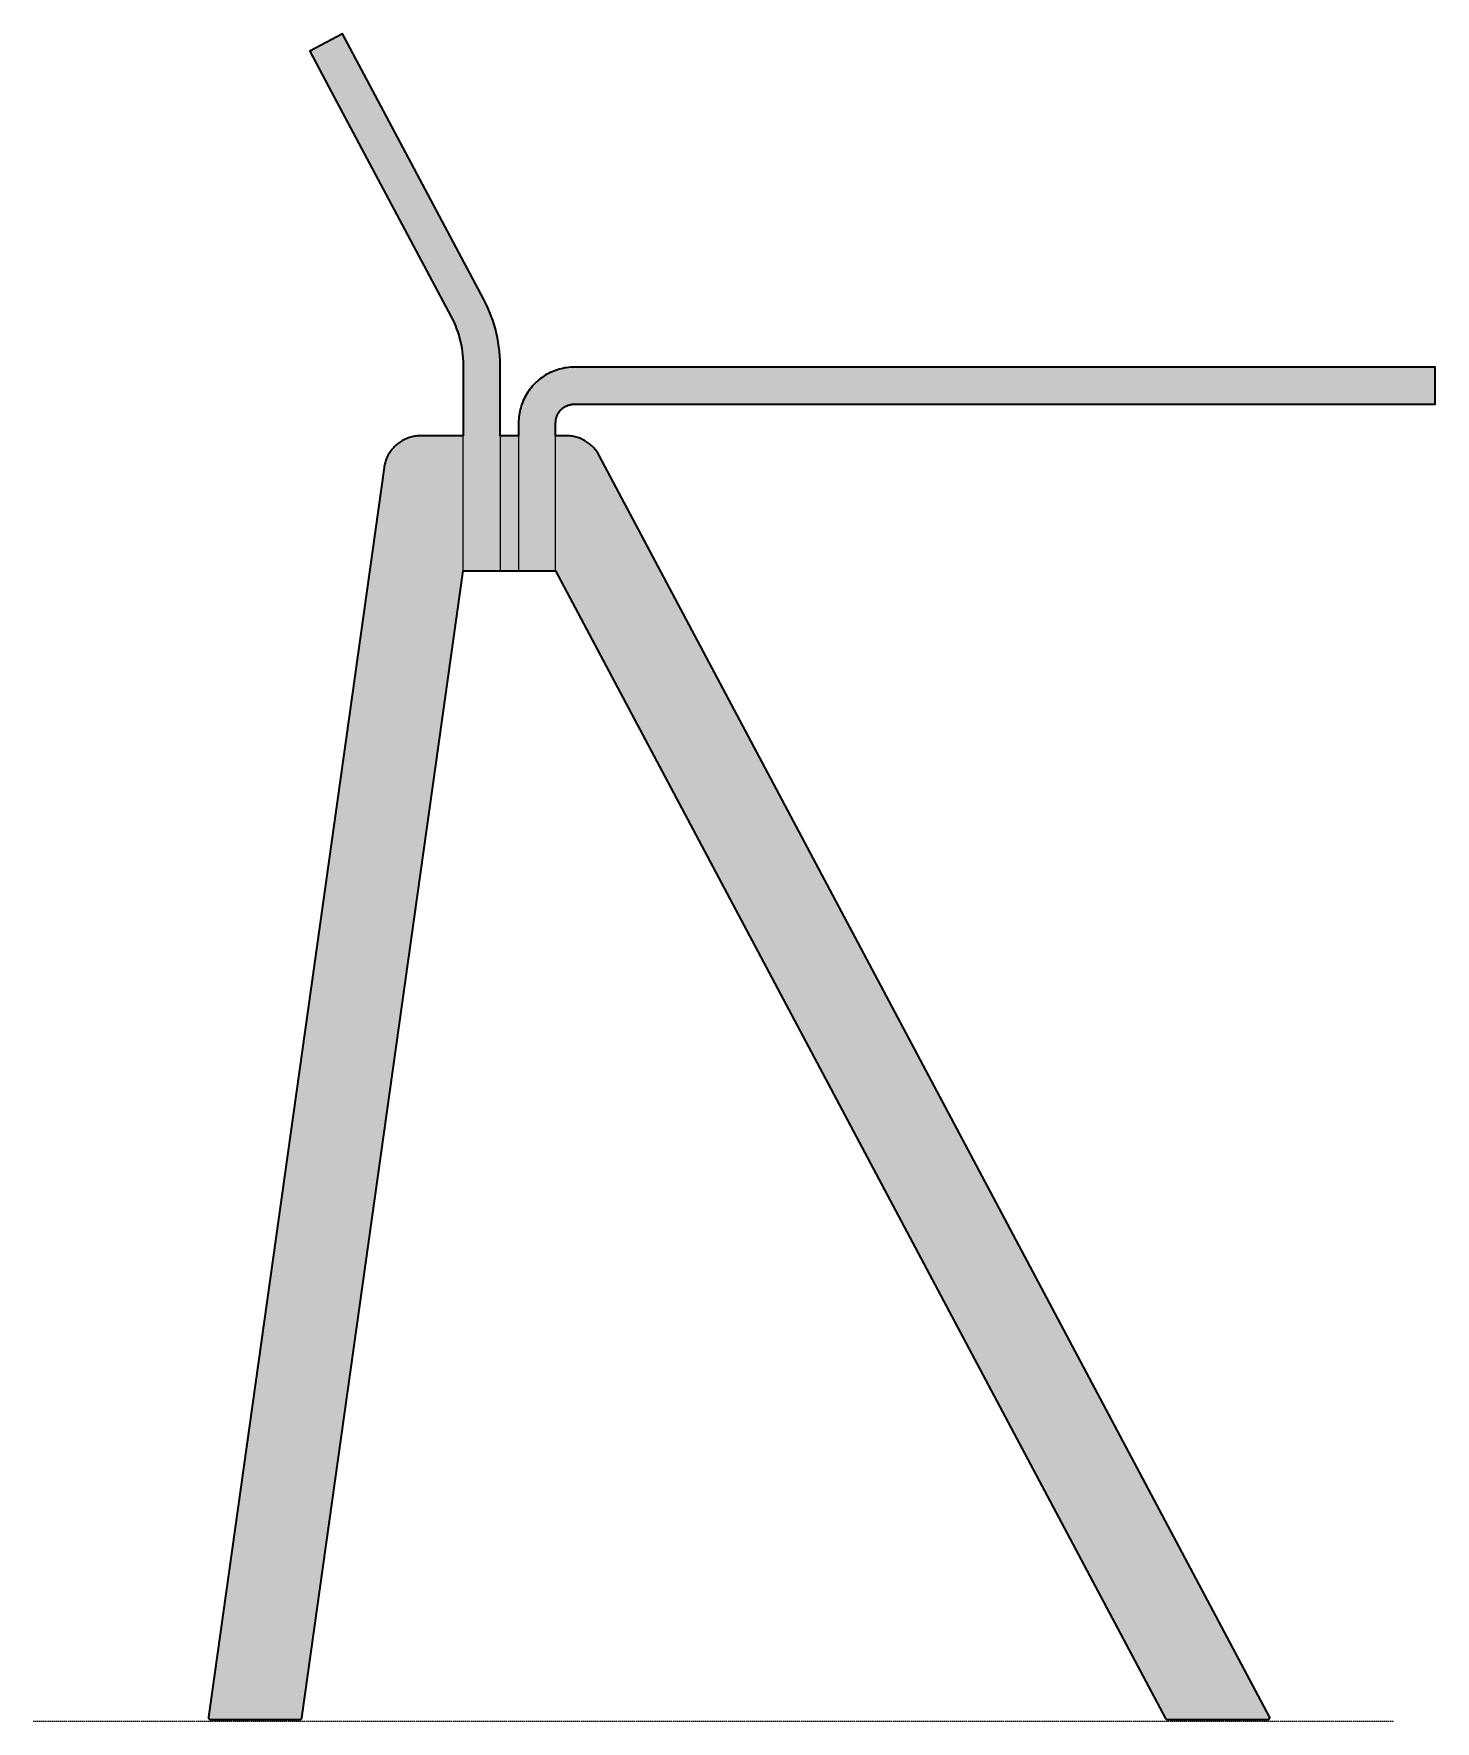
# Model space of a CAD drawing. Header units: millimetres. Extents: x 0 to 2732, y -1202 to 911.
# Drawn here: x 1975 to 2732, y 0 to 911 of the extents above; entities that cross this region are included whole.
import ezdxf

# ---------------------------------------------------------------- set-up
doc = ezdxf.new("R2010")
doc.units = ezdxf.units.MM
doc.linetypes.add('Dots', pattern=[1, 0, -1])
doc.layers.add('Blocks', color=7, linetype='Continuous')
doc.layers.add('Blocks$Fill', color=7, linetype='Continuous', true_color=0xffffff)
for name, color, linetype, lineweight, true_color in [('Blocks$Inner', 7, 'Continuous', 25, 0x007f00), ('Blocks$Outline', 7, 'Continuous', 35, 0xff3f3f), ('Groud', 7, 'Dots', 25, 0x243775)]:
    doc.layers.add(name, color=color, linetype=linetype, lineweight=lineweight, true_color=true_color)

# ---------------------------------------------------------------- blocks, each defined once
blk = doc.blocks.new('CPH 190 Office Desk Side')
at = {"layer": 'Blocks$Fill', "extrusion": (0, 0, -1)}
blk.add_hatch(color=256, dxfattribs=at).paths.add_polyline_path([(-656.47, 1), (-666.51, 1), (-666.55, 1), (-666.58, 1), (-666.62, 1.01), (-666.65, 1.01), (-666.69, 1.02), (-666.72, 1.03), (-666.75, 1.03), (-666.79, 1.04), (-666.82, 1.06), (-666.85, 1.07), (-666.88, 1.08), (-666.92, 1.1), (-666.95, 1.11), (-666.98, 1.13), (-667.01, 1.15), (-667.04, 1.17), (-667.07, 1.19), (-667.09, 1.21), (-667.12, 1.23), (-667.15, 1.25), (-667.17, 1.28), (-667.2, 1.3), (-667.22, 1.33), (-667.24, 1.35), (-667.27, 1.38), (-667.29, 1.41), (-667.31, 1.44), (-667.33, 1.47), (-667.34, 1.5), (-667.36, 1.53), (-667.38, 1.56), (-667.39, 1.59), (-667.4, 1.62), (-667.42, 1.65), (-667.43, 1.69), (-667.44, 1.72), (-667.45, 1.75), (-667.46, 1.79), (-667.46, 1.82), (-667.47, 1.86), (-667.47, 1.89), (-667.48, 1.93), (-667.48, 1.96), (-667.48, 2), (-667.48, 2.03), (-667.48, 2.07), (-667.47, 2.1), (-667.47, 2.13), (-667.46, 2.17), (-667.46, 2.2), (-667.45, 2.24), (-667.44, 2.27), (-667.43, 2.3), (-667.42, 2.34), (-667.4, 2.37), (-667.39, 2.4), (-667.38, 2.43), (-667.36, 2.47), (-304.98, 683.98), (-304.63, 684.56), (-304.27, 685.13), (-303.88, 685.68), (-303.48, 686.22), (-303.05, 686.75), (-302.61, 687.26), (-302.16, 687.76), (-301.68, 688.25), (-301.19, 688.71), (-300.69, 689.16), (-300.17, 689.59), (-299.63, 690.01), (-299.09, 690.4), (-298.52, 690.78), (-297.95, 691.14), (-297.37, 691.48), (-296.77, 691.8), (-296.16, 692.09), (-295.54, 692.37), (-294.92, 692.63), (-294.28, 692.86), (-293.64, 693.08), (-292.99, 693.27), (-292.34, 693.44), (-291.68, 693.59), (-291.02, 693.71), (-290.35, 693.81), (-289.68, 693.89), (-289, 693.95), (-288.33, 693.98), (-287.65, 694), (-281.85, 694), (-281.86, 701.34), (-281.88, 701.68), (-281.91, 702.02), (-281.95, 702.36), (-282, 702.69), (-282.06, 703.03), (-282.14, 703.36), (-282.22, 703.69), (-282.32, 704.02), (-282.43, 704.34), (-282.55, 704.66), (-282.68, 704.98), (-282.82, 705.29), (-282.97, 705.6), (-283.14, 705.9), (-283.31, 706.19), (-283.49, 706.48), (-283.68, 706.76), (-283.89, 707.04), (-284.1, 707.31), (-284.32, 707.57), (-284.55, 707.82), (-284.78, 708.07), (-285.03, 708.3), (-285.28, 708.53), (-285.54, 708.75), (-285.81, 708.96), (-286.09, 709.17), (-286.37, 709.36), (-286.66, 709.54), (-286.95, 709.71), (-287.25, 709.87), (-287.56, 710.03), (-287.87, 710.17), (-288.18, 710.3), (-288.5, 710.42), (-288.83, 710.53), (-289.16, 710.62), (-289.49, 710.71), (-289.82, 710.79), (-290.15, 710.85), (-290.49, 710.9), (-290.83, 710.94), (-291.17, 710.97), (-291.51, 710.99), (-291.85, 711), (-756.85, 711), (-756.85, 731), (-731.85, 731), (-290.83, 730.98), (-289.81, 730.93), (-288.79, 730.84), (-287.77, 730.72), (-286.76, 730.56), (-285.75, 730.37), (-284.75, 730.14), (-283.76, 729.88), (-282.78, 729.59), (-281.81, 729.26), (-280.85, 728.9), (-279.9, 728.51), (-278.97, 728.09), (-278.05, 727.63), (-277.15, 727.15), (-276.27, 726.63), (-275.4, 726.08), (-274.55, 725.5), (-273.73, 724.9), (-272.92, 724.27), (-272.14, 723.61), (-271.38, 722.92), (-270.64, 722.21), (-269.93, 721.47), (-269.24, 720.71), (-268.58, 719.93), (-267.95, 719.12), (-267.34, 718.3), (-266.77, 717.45), (-266.22, 716.58), (-265.7, 715.7), (-265.22, 714.8), (-264.76, 713.88), (-264.34, 712.95), (-263.95, 712), (-263.59, 711.04), (-263.26, 710.07), (-262.97, 709.09), (-262.71, 708.1), (-262.48, 707.1), (-262.29, 706.09), (-262.13, 705.08), (-262.01, 704.06), (-261.92, 703.04), (-261.87, 702.02), (-261.85, 701), (-261.85, 694), (-251.85, 694), (-251.81, 734.74), (-251.69, 737.18), (-251.5, 739.61), (-251.22, 742.04), (-250.86, 744.46), (-250.43, 746.86), (-249.91, 749.25), (-249.32, 751.62), (-248.65, 753.97), (-247.91, 756.3), (-247.09, 758.6), (-246.19, 760.88), (-245.23, 763.12), (-244.19, 765.33), (-243.07, 767.51), (-166.78, 911), (-149.12, 901.61), (-160.86, 879.53), (-226.23, 756.52), (-226.99, 754.9), (-227.7, 753.25), (-228.36, 751.59), (-228.96, 749.9), (-229.51, 748.19), (-230, 746.47), (-230.43, 744.73), (-230.81, 742.98), (-231.13, 741.22), (-231.39, 739.44), (-231.59, 737.66), (-231.74, 735.88), (-231.82, 734.09), (-231.85, 732.3), (-231.85, 694), (-208.33, 693.98), (-207.65, 693.95), (-206.97, 693.89), (-206.29, 693.81), (-205.62, 693.71), (-204.95, 693.58), (-204.28, 693.43), (-203.62, 693.26), (-202.97, 693.06), (-202.32, 692.85), (-201.69, 692.61), (-201.06, 692.35), (-200.43, 692.07), (-199.82, 691.76), (-199.22, 691.44), (-198.64, 691.1), (-198.06, 690.73), (-197.49, 690.35), (-196.94, 689.95), (-196.41, 689.53), (-195.89, 689.09), (-195.38, 688.63), (-194.89, 688.16), (-194.41, 687.67), (-193.96, 687.17), (-193.52, 686.65), (-193.09, 686.11), (-192.69, 685.56), (-192.31, 685), (-191.94, 684.42), (-191.6, 683.84), (-191.27, 683.24), (-190.97, 682.63), (-190.68, 682.01), (-190.42, 681.38), (-190.18, 680.74), (-189.96, 680.1), (-189.76, 679.44), (-189.59, 678.79), (-189.44, 678.12), (-189.31, 677.45), (-189.2, 676.78), (-94.38, 2.1), (-94.38, 2.07), (-94.38, 2.03), (-94.38, 2), (-94.38, 1.96), (-94.38, 1.93), (-94.38, 1.89), (-94.39, 1.86), (-94.39, 1.82), (-94.4, 1.79), (-94.41, 1.75), (-94.42, 1.72), (-94.43, 1.69), (-94.44, 1.65), (-94.45, 1.62), (-94.46, 1.59), (-94.48, 1.56), (-94.49, 1.53), (-94.51, 1.5), (-94.53, 1.47), (-94.55, 1.44), (-94.57, 1.41), (-94.59, 1.38), (-94.61, 1.35), (-94.63, 1.33), (-94.66, 1.3), (-94.68, 1.28), (-94.71, 1.25), (-94.73, 1.23), (-94.76, 1.21), (-94.79, 1.19), (-94.82, 1.17), (-94.85, 1.15), (-94.88, 1.13), (-94.91, 1.11), (-94.94, 1.1), (-94.97, 1.08), (-95, 1.07), (-95.04, 1.06), (-95.07, 1.04), (-95.1, 1.03), (-95.14, 1.03), (-95.17, 1.02), (-95.2, 1.01), (-95.24, 1.01), (-95.27, 1), (-95.31, 1), (-95.34, 1), (-95.38, 1), (-104.3, 1), (-143.88, 1), (-143.92, 1), (-143.95, 1), (-143.98, 1), (-144.02, 1.01), (-144.05, 1.02), (-144.09, 1.02), (-144.12, 1.03), (-144.15, 1.04), (-144.18, 1.05), (-144.22, 1.07), (-144.25, 1.08), (-144.28, 1.09), (-144.31, 1.11), (-144.34, 1.12), (-144.37, 1.14), (-144.4, 1.16), (-144.42, 1.18), (-144.45, 1.2), (-144.48, 1.22), (-144.5, 1.24), (-144.53, 1.26), (-144.55, 1.29), (-144.58, 1.31), (-144.6, 1.34), (-144.62, 1.36), (-144.64, 1.39), (-144.66, 1.42), (-144.68, 1.45), (-144.7, 1.47), (-144.72, 1.5), (-144.74, 1.53), (-144.75, 1.56), (-144.77, 1.6), (-144.78, 1.63), (-144.79, 1.66), (-144.8, 1.69), (-144.81, 1.72), (-144.82, 1.76), (-144.83, 1.79), (-144.83, 1.82), (-144.84, 1.86), (-231.85, 621), (-251.85, 621), (-261.85, 621), (-281.85, 621), (-611.25, 1.5), (-611.26, 1.47), (-611.28, 1.44), (-611.3, 1.41), (-611.32, 1.38), (-611.34, 1.36), (-611.37, 1.33), (-611.39, 1.31), (-611.41, 1.28), (-611.44, 1.26), (-611.46, 1.24), (-611.49, 1.22), (-611.52, 1.2), (-611.54, 1.18), (-611.57, 1.16), (-611.6, 1.14), (-611.63, 1.12), (-611.66, 1.11), (-611.69, 1.09), (-611.72, 1.08), (-611.75, 1.06), (-611.78, 1.05), (-611.81, 1.04), (-611.85, 1.03), (-611.88, 1.02), (-611.91, 1.02), (-611.95, 1.01), (-611.98, 1), (-612.01, 1), (-612.05, 1), (-612.08, 1), (-612.11, 1)], flags=0)
at = {"layer": 'Blocks$Inner'}
for points in [[(231.85, 694), (209.01, 694), (208.33, 693.98), (207.65, 693.95), (206.97, 693.89), (206.29, 693.81), (205.62, 693.71), (204.95, 693.58), (204.28, 693.43), (203.62, 693.26), (202.97, 693.06), (202.32, 692.85), (201.69, 692.61), (201.06, 692.35), (200.43, 692.07), (199.82, 691.76), (199.22, 691.44), (198.64, 691.1), (198.06, 690.73), (197.49, 690.35), (196.94, 689.95), (196.41, 689.53), (195.89, 689.09), (195.38, 688.63), (194.89, 688.16), (194.41, 687.67), (193.96, 687.17), (193.52, 686.65), (193.09, 686.11), (192.69, 685.56), (192.31, 685), (191.94, 684.42), (191.6, 683.84), (191.27, 683.24), (190.97, 682.63), (190.68, 682.01), (190.42, 681.38), (190.18, 680.74), (189.96, 680.1), (189.76, 679.44), (189.59, 678.79), (189.44, 678.12), (189.31, 677.45), (189.2, 676.78), (94.39, 2.13), (94.38, 2.1), (94.38, 2.07), (94.38, 2.03), (94.38, 2), (94.38, 1.96), (94.38, 1.93), (94.38, 1.89), (94.39, 1.86), (94.39, 1.82), (94.4, 1.79), (94.41, 1.75), (94.42, 1.72), (94.43, 1.69), (94.44, 1.65), (94.45, 1.62), (94.46, 1.59), (94.48, 1.56), (94.49, 1.53), (94.51, 1.5), (94.53, 1.47), (94.55, 1.44), (94.57, 1.41), (94.59, 1.38), (94.61, 1.35), (94.63, 1.33), (94.66, 1.3), (94.68, 1.28), (94.71, 1.25), (94.73, 1.23), (94.76, 1.21), (94.79, 1.19), (94.82, 1.17), (94.85, 1.15), (94.88, 1.13), (94.91, 1.11), (94.94, 1.1), (94.97, 1.08), (95, 1.07), (95.04, 1.06), (95.07, 1.04), (95.1, 1.03), (95.14, 1.03), (95.17, 1.02), (95.2, 1.01), (95.24, 1.01), (95.27, 1), (95.31, 1), (95.34, 1), (95.38, 1), (104.3, 1), (143.85, 1), (143.88, 1), (143.92, 1), (143.95, 1), (143.98, 1), (144.02, 1.01), (144.05, 1.02), (144.09, 1.02), (144.12, 1.03), (144.15, 1.04), (144.18, 1.05), (144.22, 1.07), (144.25, 1.08), (144.28, 1.09), (144.31, 1.11), (144.34, 1.12), (144.37, 1.14), (144.4, 1.16), (144.42, 1.18), (144.45, 1.2), (144.48, 1.22), (144.5, 1.24), (144.53, 1.26), (144.55, 1.29), (144.58, 1.31), (144.6, 1.34), (144.62, 1.36), (144.64, 1.39), (144.66, 1.42), (144.68, 1.45), (144.7, 1.47), (144.72, 1.5), (144.74, 1.53), (144.75, 1.56), (144.77, 1.6), (144.78, 1.63), (144.79, 1.66), (144.8, 1.69), (144.81, 1.72), (144.82, 1.76), (144.83, 1.79), (144.83, 1.82), (144.84, 1.86), (231.85, 621), (231.85, 732.3), (231.82, 734.09), (231.74, 735.88), (231.59, 737.66), (231.39, 739.44), (231.13, 741.22), (230.81, 742.98), (230.43, 744.73), (230, 746.47), (229.51, 748.19), (228.96, 749.9), (228.36, 751.59), (227.7, 753.25), (226.99, 754.9), (226.23, 756.52), (225.42, 758.12), (160.86, 879.53), (149.12, 901.61), (166.78, 911), (178.52, 888.92), (243.07, 767.51), (244.19, 765.33), (245.23, 763.12), (246.19, 760.88), (247.09, 758.6), (247.91, 756.3), (248.65, 753.97), (249.32, 751.62), (249.91, 749.25), (250.43, 746.86), (250.86, 744.46), (251.22, 742.04), (251.5, 739.61), (251.69, 737.18), (251.81, 734.74), (251.85, 732.3), (251.85, 621), (231.85, 621)], [(281.85, 694), (287.65, 694), (288.33, 693.98), (289, 693.95), (289.68, 693.89), (290.35, 693.81), (291.02, 693.71), (291.68, 693.59), (292.34, 693.44), (292.99, 693.27), (293.64, 693.08), (294.28, 692.86), (294.92, 692.63), (295.54, 692.37), (296.16, 692.09), (296.77, 691.8), (297.37, 691.48), (297.95, 691.14), (298.52, 690.78), (299.09, 690.4), (299.63, 690.01), (300.17, 689.59), (300.69, 689.16), (301.19, 688.71), (301.68, 688.25), (302.16, 687.76), (302.61, 687.26), (303.05, 686.75), (303.48, 686.22), (303.88, 685.68), (304.27, 685.13), (304.63, 684.56), (304.98, 683.98), (305.31, 683.39), (667.36, 2.47), (667.38, 2.43), (667.39, 2.4), (667.4, 2.37), (667.42, 2.34), (667.43, 2.3), (667.44, 2.27), (667.45, 2.24), (667.46, 2.2), (667.46, 2.17), (667.47, 2.13), (667.47, 2.1), (667.48, 2.07), (667.48, 2.03), (667.48, 2), (667.48, 1.96), (667.48, 1.93), (667.47, 1.89), (667.47, 1.86), (667.46, 1.82), (667.46, 1.79), (667.45, 1.75), (667.44, 1.72), (667.43, 1.69), (667.42, 1.65), (667.4, 1.62), (667.39, 1.59), (667.38, 1.56), (667.36, 1.53), (667.34, 1.5), (667.33, 1.47), (667.31, 1.44), (667.29, 1.41), (667.27, 1.38), (667.24, 1.35), (667.22, 1.33), (667.2, 1.3), (667.17, 1.28), (667.15, 1.25), (667.12, 1.23), (667.09, 1.21), (667.07, 1.19), (667.04, 1.17), (667.01, 1.15), (666.98, 1.13), (666.95, 1.11), (666.92, 1.1), (666.88, 1.08), (666.85, 1.07), (666.82, 1.06), (666.79, 1.04), (666.75, 1.03), (666.72, 1.03), (666.69, 1.02), (666.65, 1.01), (666.62, 1.01), (666.58, 1), (666.55, 1), (666.51, 1), (666.48, 1), (656.47, 1), (612.11, 1), (612.08, 1), (612.05, 1), (612.01, 1), (611.98, 1), (611.95, 1.01), (611.91, 1.02), (611.88, 1.02), (611.85, 1.03), (611.81, 1.04), (611.78, 1.05), (611.75, 1.06), (611.72, 1.08), (611.69, 1.09), (611.66, 1.11), (611.63, 1.12), (611.6, 1.14), (611.57, 1.16), (611.54, 1.18), (611.52, 1.2), (611.49, 1.22), (611.46, 1.24), (611.44, 1.26), (611.41, 1.28), (611.39, 1.31), (611.37, 1.33), (611.34, 1.36), (611.32, 1.38), (611.3, 1.41), (611.28, 1.44), (611.26, 1.47), (611.25, 1.5), (611.23, 1.53), (281.85, 621), (281.85, 701), (281.86, 701.34), (281.88, 701.68), (281.91, 702.02), (281.95, 702.36), (282, 702.69), (282.06, 703.03), (282.14, 703.36), (282.22, 703.69), (282.32, 704.02), (282.43, 704.34), (282.55, 704.66), (282.68, 704.98), (282.82, 705.29), (282.97, 705.6), (283.14, 705.9), (283.31, 706.19), (283.49, 706.48), (283.68, 706.76), (283.89, 707.04), (284.1, 707.31), (284.32, 707.57), (284.55, 707.82), (284.78, 708.07), (285.03, 708.3), (285.28, 708.53), (285.54, 708.75), (285.81, 708.96), (286.09, 709.17), (286.37, 709.36), (286.66, 709.54), (286.95, 709.71), (287.25, 709.87), (287.56, 710.03), (287.87, 710.17), (288.18, 710.3), (288.5, 710.42), (288.83, 710.53), (289.16, 710.62), (289.49, 710.71), (289.82, 710.79), (290.15, 710.85), (290.49, 710.9), (290.83, 710.94), (291.17, 710.97), (291.51, 710.99), (291.85, 711), (731.85, 711), (756.85, 711), (756.85, 731), (731.85, 731), (291.85, 731), (290.83, 730.98), (289.81, 730.93), (288.79, 730.84), (287.77, 730.72), (286.76, 730.56), (285.75, 730.37), (284.75, 730.14), (283.76, 729.88), (282.78, 729.59), (281.81, 729.26), (280.85, 728.9), (279.9, 728.51), (278.97, 728.09), (278.05, 727.63), (277.15, 727.15), (276.27, 726.63), (275.4, 726.08), (274.55, 725.5), (273.73, 724.9), (272.92, 724.27), (272.14, 723.61), (271.38, 722.92), (270.64, 722.21), (269.93, 721.47), (269.24, 720.71), (268.58, 719.93), (267.95, 719.12), (267.34, 718.3), (266.77, 717.45), (266.22, 716.58), (265.7, 715.7), (265.22, 714.8), (264.76, 713.88), (264.34, 712.95), (263.95, 712), (263.59, 711.04), (263.26, 710.07), (262.97, 709.09), (262.71, 708.1), (262.48, 707.1), (262.29, 706.09), (262.13, 705.08), (262.01, 704.06), (261.92, 703.04), (261.87, 702.02), (261.85, 701), (261.85, 621), (281.85, 621)], [(261.85, 694), (251.85, 694)], [(261.85, 621), (251.85, 621)]]:
    blk.add_lwpolyline(points, dxfattribs=at)
at = {"layer": 'Blocks$Outline'}
for points in [[(251.85, 694), (251.85, 732.3), (251.81, 734.74), (251.69, 737.18), (251.5, 739.61), (251.22, 742.04), (250.86, 744.46), (250.43, 746.86), (249.91, 749.25), (249.32, 751.62), (248.65, 753.97), (247.91, 756.3), (247.09, 758.6), (246.19, 760.88), (245.23, 763.12), (244.19, 765.33), (243.07, 767.51), (178.52, 888.92), (166.78, 911), (149.12, 901.61), (160.86, 879.53), (225.42, 758.12), (226.23, 756.52), (226.99, 754.9), (227.7, 753.25), (228.36, 751.59), (228.96, 749.9), (229.51, 748.19), (230, 746.47), (230.43, 744.73), (230.81, 742.98), (231.13, 741.22), (231.39, 739.44), (231.59, 737.66), (231.74, 735.88), (231.82, 734.09), (231.85, 732.3), (231.85, 694)], [(281.85, 694), (281.85, 701), (281.86, 701.34), (281.88, 701.68), (281.91, 702.02), (281.95, 702.36), (282, 702.69), (282.06, 703.03), (282.14, 703.36), (282.22, 703.69), (282.32, 704.02), (282.43, 704.34), (282.55, 704.66), (282.68, 704.98), (282.82, 705.29), (282.97, 705.6), (283.14, 705.9), (283.31, 706.19), (283.49, 706.48), (283.68, 706.76), (283.89, 707.04), (284.1, 707.31), (284.32, 707.57), (284.55, 707.82), (284.78, 708.07), (285.03, 708.3), (285.28, 708.53), (285.54, 708.75), (285.81, 708.96), (286.09, 709.17), (286.37, 709.36), (286.66, 709.54), (286.95, 709.71), (287.25, 709.87), (287.56, 710.03), (287.87, 710.17), (288.18, 710.3), (288.5, 710.42), (288.83, 710.53), (289.16, 710.62), (289.49, 710.71), (289.82, 710.79), (290.15, 710.85), (290.49, 710.9), (290.83, 710.94), (291.17, 710.97), (291.51, 710.99), (291.85, 711), (731.85, 711), (756.85, 711), (756.85, 731), (731.85, 731), (291.85, 731), (290.83, 730.98), (289.81, 730.93), (288.79, 730.84), (287.77, 730.72), (286.76, 730.56), (285.75, 730.37), (284.75, 730.14), (283.76, 729.88), (282.78, 729.59), (281.81, 729.26), (280.85, 728.9), (279.9, 728.51), (278.97, 728.09), (278.05, 727.63), (277.15, 727.15), (276.27, 726.63), (275.4, 726.08), (274.55, 725.5), (273.73, 724.9), (272.92, 724.27), (272.14, 723.61), (271.38, 722.92), (270.64, 722.21), (269.93, 721.47), (269.24, 720.71), (268.58, 719.93), (267.95, 719.12), (267.34, 718.3), (266.77, 717.45), (266.22, 716.58), (265.7, 715.7), (265.22, 714.8), (264.76, 713.88), (264.34, 712.95), (263.95, 712), (263.59, 711.04), (263.26, 710.07), (262.97, 709.09), (262.71, 708.1), (262.48, 707.1), (262.29, 706.09), (262.13, 705.08), (262.01, 704.06), (261.92, 703.04), (261.87, 702.02), (261.85, 701), (261.85, 694)], [(231.85, 694), (209.01, 694), (208.33, 693.98), (207.65, 693.95), (206.97, 693.89), (206.29, 693.81), (205.62, 693.71), (204.95, 693.58), (204.28, 693.43), (203.62, 693.26), (202.97, 693.06), (202.32, 692.85), (201.69, 692.61), (201.06, 692.35), (200.43, 692.07), (199.82, 691.76), (199.22, 691.44), (198.64, 691.1), (198.06, 690.73), (197.49, 690.35), (196.94, 689.95), (196.41, 689.53), (195.89, 689.09), (195.38, 688.63), (194.89, 688.16), (194.41, 687.67), (193.96, 687.17), (193.52, 686.65), (193.09, 686.11), (192.69, 685.56), (192.31, 685), (191.94, 684.42), (191.6, 683.84), (191.27, 683.24), (190.97, 682.63), (190.68, 682.01), (190.42, 681.38), (190.18, 680.74), (189.96, 680.1), (189.76, 679.44), (189.59, 678.79), (189.44, 678.12), (189.31, 677.45), (189.2, 676.78), (94.39, 2.13), (94.38, 2.1), (94.38, 2.07), (94.38, 2.03), (94.38, 2), (94.38, 1.96), (94.38, 1.93), (94.38, 1.89), (94.39, 1.86), (94.39, 1.82), (94.4, 1.79), (94.41, 1.75), (94.42, 1.72), (94.43, 1.69), (94.44, 1.65), (94.45, 1.62), (94.46, 1.59), (94.48, 1.56), (94.49, 1.53), (94.51, 1.5), (94.53, 1.47), (94.55, 1.44), (94.57, 1.41), (94.59, 1.38), (94.61, 1.35), (94.63, 1.33), (94.66, 1.3), (94.68, 1.28), (94.71, 1.25), (94.73, 1.23), (94.76, 1.21), (94.79, 1.19), (94.82, 1.17), (94.85, 1.15), (94.88, 1.13), (94.91, 1.11), (94.94, 1.1), (94.97, 1.08), (95, 1.07), (95.04, 1.06), (95.07, 1.04), (95.1, 1.03), (95.14, 1.03), (95.17, 1.02), (95.2, 1.01), (95.24, 1.01), (95.27, 1), (95.31, 1), (95.34, 1), (95.38, 1), (104.3, 1)], [(261.85, 694), (251.85, 694)], [(656.47, 1), (666.48, 1), (666.51, 1), (666.55, 1), (666.58, 1), (666.62, 1.01), (666.65, 1.01), (666.69, 1.02), (666.72, 1.03), (666.75, 1.03), (666.79, 1.04), (666.82, 1.06), (666.85, 1.07), (666.88, 1.08), (666.92, 1.1), (666.95, 1.11), (666.98, 1.13), (667.01, 1.15), (667.04, 1.17), (667.07, 1.19), (667.09, 1.21), (667.12, 1.23), (667.15, 1.25), (667.17, 1.28), (667.2, 1.3), (667.22, 1.33), (667.24, 1.35), (667.27, 1.38), (667.29, 1.41), (667.31, 1.44), (667.33, 1.47), (667.34, 1.5), (667.36, 1.53), (667.38, 1.56), (667.39, 1.59), (667.4, 1.62), (667.42, 1.65), (667.43, 1.69), (667.44, 1.72), (667.45, 1.75), (667.46, 1.79), (667.46, 1.82), (667.47, 1.86), (667.47, 1.89), (667.48, 1.93), (667.48, 1.96), (667.48, 2), (667.48, 2.03), (667.48, 2.07), (667.47, 2.1), (667.47, 2.13), (667.46, 2.17), (667.46, 2.2), (667.45, 2.24), (667.44, 2.27), (667.43, 2.3), (667.42, 2.34), (667.4, 2.37), (667.39, 2.4), (667.38, 2.43), (667.36, 2.47), (305.31, 683.39), (304.98, 683.98), (304.63, 684.56), (304.27, 685.13), (303.88, 685.68), (303.48, 686.22), (303.05, 686.75), (302.61, 687.26), (302.16, 687.76), (301.68, 688.25), (301.19, 688.71), (300.69, 689.16), (300.17, 689.59), (299.63, 690.01), (299.09, 690.4), (298.52, 690.78), (297.95, 691.14), (297.37, 691.48), (296.77, 691.8), (296.16, 692.09), (295.54, 692.37), (294.92, 692.63), (294.28, 692.86), (293.64, 693.08), (292.99, 693.27), (292.34, 693.44), (291.68, 693.59), (291.02, 693.71), (290.35, 693.81), (289.68, 693.89), (289, 693.95), (288.33, 693.98), (287.65, 694), (281.85, 694)], [(104.3, 1), (143.85, 1), (143.88, 1), (143.92, 1), (143.95, 1), (143.98, 1), (144.02, 1.01), (144.05, 1.02), (144.09, 1.02), (144.12, 1.03), (144.15, 1.04), (144.18, 1.05), (144.22, 1.07), (144.25, 1.08), (144.28, 1.09), (144.31, 1.11), (144.34, 1.12), (144.37, 1.14), (144.4, 1.16), (144.42, 1.18), (144.45, 1.2), (144.48, 1.22), (144.5, 1.24), (144.53, 1.26), (144.55, 1.29), (144.58, 1.31), (144.6, 1.34), (144.62, 1.36), (144.64, 1.39), (144.66, 1.42), (144.68, 1.45), (144.7, 1.47), (144.72, 1.5), (144.74, 1.53), (144.75, 1.56), (144.77, 1.6), (144.78, 1.63), (144.79, 1.66), (144.8, 1.69), (144.81, 1.72), (144.82, 1.76), (144.83, 1.79), (144.83, 1.82), (144.84, 1.86), (231.85, 621)], [(231.85, 621), (251.85, 621)], [(251.85, 621), (261.85, 621)], [(261.85, 621), (281.85, 621)], [(281.85, 621), (611.23, 1.53), (611.25, 1.5), (611.26, 1.47), (611.28, 1.44), (611.3, 1.41), (611.32, 1.38), (611.34, 1.36), (611.37, 1.33), (611.39, 1.31), (611.41, 1.28), (611.44, 1.26), (611.46, 1.24), (611.49, 1.22), (611.52, 1.2), (611.54, 1.18), (611.57, 1.16), (611.6, 1.14), (611.63, 1.12), (611.66, 1.11), (611.69, 1.09), (611.72, 1.08), (611.75, 1.06), (611.78, 1.05), (611.81, 1.04), (611.85, 1.03), (611.88, 1.02), (611.91, 1.02), (611.95, 1.01), (611.98, 1), (612.01, 1), (612.05, 1), (612.08, 1), (612.11, 1), (656.47, 1)]]:
    blk.add_lwpolyline(points, dxfattribs=at)

msp = doc.modelspace()

# ---------------------------------------------------------------- linework, layer by layer
at = {"layer": 'Groud'}
msp.add_lwpolyline([(1975.23, 0), (2711.02, 0)], dxfattribs=at)

# ---------------------------------------------------------------- block references
at = {"layer": 'Blocks'}
msp.add_blockref('CPH 190 Office Desk Side', (1975.23, 0), dxfattribs=at)

doc.saveas('drawing.dxf')
